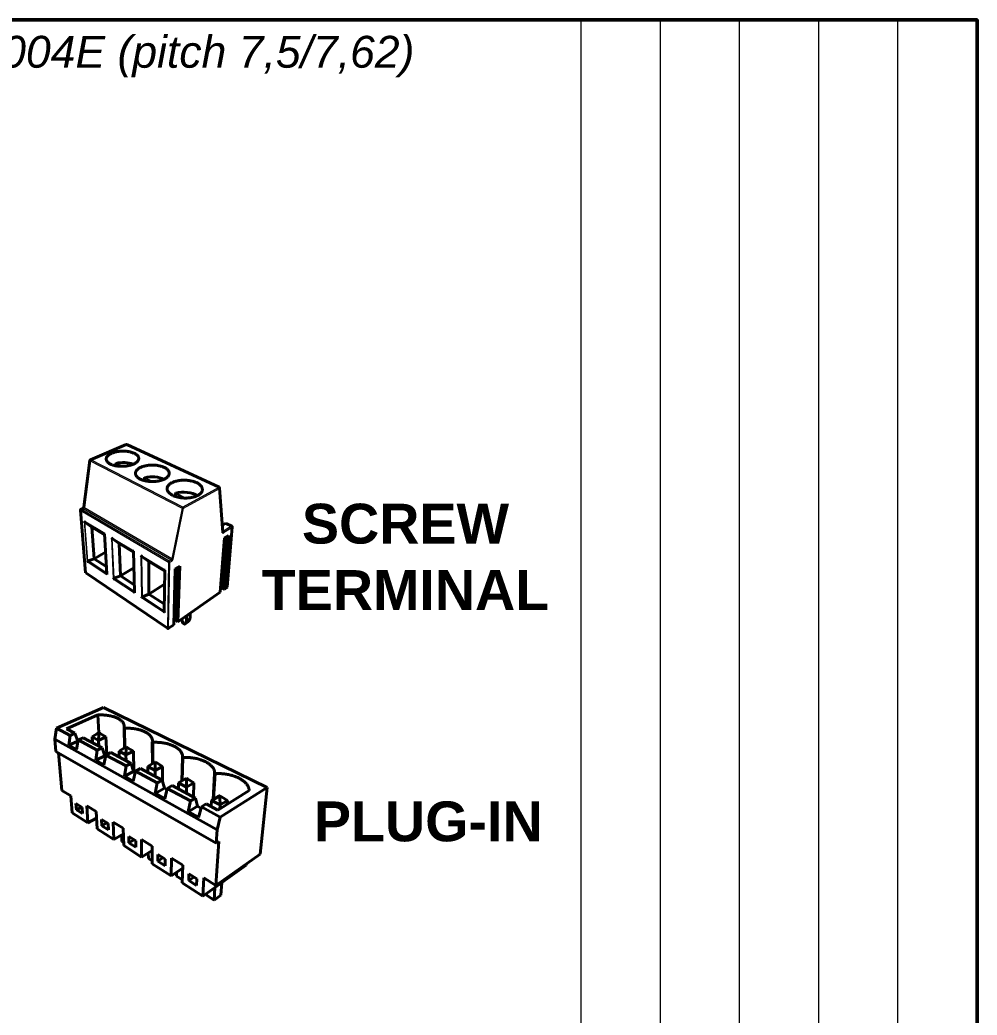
# Model space of a CAD drawing. Header units: millimetres. Extents: x 0 to 168, y 0 to 238.
# Drawn here: x 111.94 to 160, y 179.63 to 229.6 of the extents above; entities that cross this region are included whole.
import ezdxf
from ezdxf.enums import TextEntityAlignment as Align

# ---------------------------------------------------------------- set-up
doc = ezdxf.new("R2010")
doc.units = ezdxf.units.MM
doc.header["$LTSCALE"] = 0.8
doc.layers.get('0').update_dxf_attribs({"lineweight": 25})
for name, color, linetype, lineweight in [('AM_0', 7, 'Continuous', 30), ('Bordo_0', 7, 'Continuous', 50), ('Simboli(ISO)', 7, 'Continuous', 25), ('Spigoli tangenti visibili(ISO)', 7, 'Continuous', 18), ('Spigoli visibili(ISO)', 7, 'Continuous', 40)]:
    doc.layers.add(name, color=color, linetype=linetype, lineweight=lineweight)
doc.styles.add('Corrente-ISO', font='arial.ttf')
doc.styles.add('Federico-Quote', font='arial.ttf')
doc.styles.add('Gruppo1', font='arial.ttf')
doc.styles.add('Stile testo78', font='arial.ttf')
doc.styles.add('Stile testo79', font='arial.ttf')
doc.dimstyles.new('X.XXX$7', dxfattribs={"dimscale": 0.8, "dimtxt": 2.5, "dimasz": 2.5, "dimexe": 2, "dimexo": 0.5, "dimgap": 0.762, "dimtad": 1, "dimdec": 1, "dimrnd": 1e-08, "dimtxsty": 'Federico-Quote', "dimcen": 0.09, "dimdle": 10, "dimclrd": 8, "dimclre": 9, "dimclrt": 8, "dimadec": 1, "dimazin": 2, "dimtfac": 1, "dimtmove": 0, "dimatfit": 3, "dimfxl": 1, "dimtolj": 1, "dimlwd": 25, "dimlwe": 25, "dimarcsym": 0})

# ---------------------------------------------------------------- blocks, each defined once
blk = doc.blocks.new('Bordi Bordo di default')
at = {"layer": 'Bordo_0', "flags": 128}
blk.add_lwpolyline([(10, 10), (10, 287), (200, 287), (200, 10), (10, 10)], dxfattribs=at)
blk = doc.blocks.new('Cartigli Italtronic')
at = {"layer": 'AM_0', "lineweight": 15}
for p, q in [((284.7, 286.164), (259.86, 286.164)), ((259.86, 66.123), (259.86, 286.164)), ((264.828, 66.123), (264.828, 286.164)), ((269.796, 66.123), (269.796, 286.164)), ((274.764, 66.123), (274.764, 286.164)), ((279.732, 66.123), (279.732, 286.164)), ((284.7, 286.164), (284.7, 9.164))]:
    blk.add_line(p, q, dxfattribs=at)
at = {"layer": 'AM_0'}
for tag, p, height, style in [('DATA_CREAZIONE_001', (162.987, 61.189), 3.167, 'Gruppo1'), ('PROGETTISTA_001', (113.087, 53.982), 3.167, 'Gruppo1'), ('VERIFICATO_DA_001', (162.705, 53.982), 3.167, 'Gruppo1'), ('DESCRIZIONE_001', (196.83, 41.794), 3.167, 'Gruppo1'), ('NUMERO_DI_MAGAZZINO_001', (192.696, 33.75), 3.167, 'Gruppo1'), ('NUMERO_PARTE_001', (236.098, 14.252), 5.81, 'Stile testo78')]:
    blk.add_attdef(tag, p, '', height=height, dxfattribs=dict(at, style=style))
for tag, style, p in [('Sostituisce', 'Gruppo1', (239.056, 64.324)), ('Scala', 'Stile testo79', (239.169, 57.108))]:
    blk.add_attdef(tag, text='', height=3.167, dxfattribs=dict(at, style=style)).set_placement(p, align=Align.TOP_CENTER)

msp = doc.modelspace()

# ---------------------------------------------------------------- linework, layer by layer
at = {"layer": 'Spigoli tangenti visibili(ISO)'}
for p, q in [((115.494, 207.509), (117.289, 208.286)), ((117.274, 208.287), (117.289, 208.286)), ((117.289, 208.286), (117.306, 208.287)), ((117.289, 208.286), (121.922, 206.13)), ((115.152, 205.115), (115.465, 207.467)), ((115.455, 207.477), (115.465, 207.467)), ((115.465, 207.467), (120.095, 205.093)), ((115.494, 207.509), (115.479, 207.51)), ((120.127, 205.141), (115.494, 207.509)), ((116.749, 207.3), (116.754, 207.293)), ((116.757, 207.213), (116.754, 207.293)), ((116.767, 207.304), (117.003, 207.187)), ((117.069, 207.186), (116.782, 207.329)), ((118.189, 206.581), (118.195, 206.574)), ((118.196, 206.47), (118.195, 206.574)), ((118.21, 206.585), (118.532, 206.424)), ((118.601, 206.423), (118.225, 206.611)), ((121.922, 206.13), (120.127, 205.141)), ((120.161, 205.083), (121.954, 206.075)), ((121.939, 206.132), (121.922, 206.13)), ((121.954, 206.075), (121.965, 206.095)), ((121.954, 206.075), (122.114, 203.829)), ((119.748, 205.803), (119.755, 205.795)), ((119.752, 205.671), (119.755, 205.795)), ((119.772, 205.806), (120.194, 205.595)), ((120.266, 205.594), (119.788, 205.833)), ((114.985, 204.988), (114.994, 204.975)), ((114.994, 204.975), (119.403, 202.369)), ((115.245, 201.831), (114.994, 204.975)), ((115.023, 205.025), (115.007, 205.027)), ((115.023, 205.025), (115.124, 205.074)), ((119.436, 202.425), (115.023, 205.025)), ((115.124, 205.074), (115.108, 205.077)), ((115.124, 205.074), (119.537, 202.487)), ((115.143, 205.128), (115.152, 205.115)), ((119.569, 202.534), (115.152, 205.115)), ((120.095, 205.093), (119.569, 202.534)), ((119.632, 202.525), (120.161, 205.083)), ((115.161, 204.431), (115.317, 202.408)), ((116.197, 203.806), (115.161, 204.431)), ((116.188, 203.798), (115.186, 204.404)), ((115.354, 202.43), (115.204, 204.391)), ((122.114, 203.829), (122.595, 204.127)), ((122.565, 204.179), (122.12, 203.904)), ((122.274, 204.325), (122.565, 204.179)), ((122.595, 204.127), (122.332, 201.109)), ((122.581, 204.181), (122.565, 204.179)), ((122.595, 204.127), (122.604, 204.14)), ((116.31, 201.753), (116.197, 203.806)), ((116.533, 203.603), (116.631, 201.542)), ((117.653, 202.927), (116.533, 203.603)), ((117.642, 202.92), (116.558, 203.575)), ((116.67, 201.564), (116.577, 203.561)), ((117.701, 200.837), (117.653, 202.927)), ((115.317, 202.408), (116.31, 201.753)), ((116.297, 201.819), (115.362, 202.434)), ((118.016, 202.707), (118.047, 200.609)), ((119.231, 201.973), (118.016, 202.707)), ((119.218, 201.968), (118.042, 202.678)), ((118.089, 200.631), (118.061, 202.664)), ((119.403, 202.369), (119.347, 199.054)), ((119.407, 199.054), (119.468, 202.369)), ((119.537, 202.487), (119.436, 202.425)), ((119.468, 202.369), (119.57, 202.431)), ((119.203, 199.847), (119.231, 201.973)), ((116.631, 201.542), (117.701, 200.837)), ((117.689, 200.904), (116.679, 201.568)), ((118.047, 200.609), (119.203, 199.847)), ((119.191, 199.917), (118.098, 200.635)), ((120.408, 199.402), (120.225, 199.272)), ((120.297, 199.436), (120.481, 199.567)), ((120.482, 199.574), (120.299, 199.444))]:
    msp.add_line(p, q, dxfattribs=at)
at = {"layer": 'Spigoli tangenti visibili(ISO)', "flags": 128}
for points in [[(115.465, 207.467, -0.063143), (115.468, 207.48, -0.063143), (115.475, 207.492, -0.058566), (115.483, 207.501, -0.058566), (115.494, 207.509)], [(116.782, 207.329, -0.012407), (116.872, 207.35, -0.022979), (116.922, 207.357, -0.002296), (117.046, 207.369, -0.012207), (117.069, 207.371, -0.011962), (117.143, 207.372, -0.011842), (117.218, 207.37, -0.012775), (117.289, 207.365, -0.012204), (117.362, 207.356, -0.014516), (117.387, 207.351, -0.003221), (117.497, 207.327, -0.027744), (117.539, 207.315, -0.014807), (117.616, 207.286)], [(116.782, 207.329, 0.066252), (116.776, 207.325, 0.066252), (116.771, 207.319, 0.069749), (116.768, 207.312, 0.069749), (116.767, 207.304)], [(118.225, 206.611, 0.062226), (118.219, 206.606, 0.062226), (118.215, 206.6, 0.065663), (118.212, 206.593, 0.065663), (118.21, 206.585)], [(118.225, 206.611, -0.012426), (118.312, 206.631, -0.023093), (118.36, 206.639, -0.002295), (118.48, 206.652, -0.01225), (118.502, 206.654, -0.01165), (118.575, 206.657, -0.011688), (118.648, 206.656, -0.012074), (118.719, 206.652, -0.011752), (118.792, 206.644, -0.013194), (118.859, 206.633, -0.012459), (118.929, 206.619, -0.015217), (118.952, 206.612, -0.003497), (119.054, 206.581, -0.028994), (119.092, 206.566, -0.015508), (119.162, 206.532)], [(119.788, 205.833, -0.014251), (119.885, 205.857, -0.026255), (119.938, 205.866, -0.002989), (120.071, 205.879, -0.014015), (120.099, 205.881, -0.013155), (120.182, 205.883, -0.013227), (120.265, 205.88, -0.013659), (120.345, 205.873, -0.01326), (120.427, 205.861, -0.015071), (120.502, 205.845, -0.014131), (120.58, 205.825, -0.017684), (120.61, 205.815, -0.004677), (120.718, 205.773, -0.033424), (120.76, 205.753, -0.018084), (120.834, 205.708)], [(121.922, 206.13, -0.068901), (121.935, 206.12, -0.068901), (121.946, 206.107, -0.069985), (121.952, 206.092, -0.069985), (121.954, 206.075)], [(119.788, 205.833, 0.057844), (119.781, 205.828, 0.057844), (119.777, 205.821, 0.061192), (119.773, 205.814, 0.061192), (119.772, 205.806)], [(114.994, 204.975, -0.068625), (114.996, 204.99, -0.068625), (115.001, 205.004, -0.069175), (115.01, 205.016, -0.069175), (115.023, 205.025)], [(115.124, 205.074, 0.056916), (115.134, 205.082, 0.056916), (115.142, 205.091, 0.059174), (115.149, 205.103, 0.059174), (115.152, 205.115)], [(120.127, 205.141, 0.047356), (120.116, 205.132, 0.047356), (120.107, 205.121, 0.052088), (120.1, 205.108, 0.052088), (120.095, 205.093)], [(120.095, 205.093, 0.024009), (120.108, 205.087, 0.04007), (120.117, 205.085, 0.009464), (120.13, 205.083, 0.010754), (120.141, 205.081, 0.045584), (120.148, 205.081, 0.025518), (120.161, 205.083)], [(120.161, 205.083, 0.064818), (120.159, 205.1, 0.064818), (120.152, 205.116, 0.063757), (120.141, 205.13, 0.063757), (120.127, 205.141)], [(122.565, 204.179, -0.069276), (122.578, 204.169, -0.069276), (122.587, 204.157, -0.06752), (122.593, 204.142, -0.06752), (122.595, 204.127)], [(119.436, 202.425, 0.056156), (119.423, 202.414, 0.056156), (119.413, 202.4, 0.055645), (119.406, 202.385, 0.055645), (119.403, 202.369)], [(119.403, 202.369, 0.061731), (119.419, 202.363, 0.061731), (119.436, 202.361, 0.060755), (119.452, 202.363, 0.060755), (119.468, 202.369)], [(119.468, 202.369, 0.058573), (119.465, 202.385, 0.058573), (119.459, 202.4, 0.06006), (119.449, 202.414, 0.06006), (119.436, 202.425)], [(119.569, 202.534, -0.048304), (119.564, 202.52, -0.048304), (119.557, 202.507, -0.045849), (119.548, 202.496, -0.045849), (119.537, 202.487)], [(119.57, 202.431, 0.058876), (119.567, 202.448, 0.058876), (119.561, 202.463, 0.060367), (119.55, 202.476, 0.060367), (119.537, 202.487)], [(119.569, 202.534, 0.047851), (119.584, 202.527, 0.047851), (119.601, 202.523, 0.043848), (119.617, 202.523, 0.043848), (119.632, 202.525)], [(119.57, 202.431, 0.031358), (119.588, 202.445, 0.05216), (119.597, 202.455, 0.013998), (119.608, 202.471, 0.013059), (119.619, 202.488, 0.048597), (119.626, 202.502, 0.030287), (119.632, 202.525)]]:
    msp.add_lwpolyline(points, format="xyb", dxfattribs=at)
for points in [[(116.754, 207.293), (116.754, 207.295), (116.754, 207.296), (116.754, 207.297), (116.754, 207.298), (116.754, 207.299), (116.755, 207.3), (116.755, 207.301), (116.755, 207.302), (116.756, 207.302), (116.756, 207.303), (116.757, 207.304), (116.758, 207.304), (116.758, 207.305), (116.759, 207.305), (116.76, 207.305), (116.76, 207.306), (116.761, 207.306), (116.762, 207.306), (116.763, 207.306), (116.764, 207.306), (116.765, 207.305), (116.766, 207.305), (116.766, 207.305), (116.767, 207.304)], [(116.782, 207.329), (116.781, 207.33), (116.781, 207.33), (116.78, 207.33), (116.78, 207.331), (116.779, 207.331), (116.779, 207.331), (116.778, 207.331), (116.778, 207.331), (116.777, 207.332), (116.777, 207.332), (116.776, 207.332), (116.776, 207.332), (116.775, 207.332), (116.775, 207.332), (116.774, 207.332), (116.774, 207.332), (116.773, 207.332), (116.773, 207.333), (116.772, 207.333), (116.772, 207.332), (116.772, 207.332), (116.771, 207.332), (116.771, 207.332), (116.77, 207.332)], [(118.195, 206.574), (118.195, 206.575), (118.195, 206.576), (118.196, 206.577), (118.196, 206.578), (118.196, 206.579), (118.196, 206.58), (118.197, 206.581), (118.197, 206.582), (118.198, 206.583), (118.198, 206.584), (118.199, 206.584), (118.2, 206.585), (118.2, 206.585), (118.201, 206.586), (118.202, 206.586), (118.203, 206.586), (118.204, 206.586), (118.205, 206.586), (118.206, 206.586), (118.206, 206.586), (118.207, 206.586), (118.208, 206.585), (118.209, 206.585), (118.21, 206.585)], [(118.225, 206.611), (118.225, 206.611), (118.224, 206.611), (118.224, 206.612), (118.223, 206.612), (118.222, 206.612), (118.222, 206.612), (118.221, 206.613), (118.221, 206.613), (118.22, 206.613), (118.219, 206.613), (118.219, 206.614), (118.218, 206.614), (118.218, 206.614), (118.217, 206.614), (118.217, 206.614), (118.216, 206.614), (118.215, 206.614), (118.215, 206.614), (118.214, 206.614), (118.214, 206.614), (118.213, 206.614), (118.213, 206.614), (118.212, 206.614), (118.212, 206.614)], [(119.755, 205.795), (119.755, 205.796), (119.755, 205.797), (119.755, 205.799), (119.756, 205.8), (119.756, 205.801), (119.756, 205.802), (119.757, 205.803), (119.757, 205.803), (119.758, 205.804), (119.759, 205.805), (119.759, 205.806), (119.76, 205.806), (119.761, 205.807), (119.762, 205.807), (119.763, 205.807), (119.764, 205.807), (119.765, 205.807), (119.766, 205.807), (119.767, 205.807), (119.768, 205.807), (119.769, 205.807), (119.77, 205.807), (119.771, 205.806), (119.772, 205.806)], [(119.788, 205.833), (119.787, 205.833), (119.786, 205.833), (119.785, 205.834), (119.785, 205.834), (119.784, 205.835), (119.783, 205.835), (119.783, 205.835), (119.782, 205.835), (119.781, 205.836), (119.781, 205.836), (119.78, 205.836), (119.779, 205.836), (119.779, 205.836), (119.778, 205.837), (119.777, 205.837), (119.777, 205.837), (119.776, 205.837), (119.775, 205.837), (119.775, 205.837), (119.774, 205.837), (119.773, 205.837), (119.773, 205.836), (119.772, 205.836), (119.771, 205.836)]]:
    msp.add_lwpolyline(points, dxfattribs=at)
at = {"layer": 'Spigoli visibili(ISO)'}
for p, q in [((117.274, 208.287), (115.479, 207.51)), ((117.274, 208.287), (117.306, 208.287)), ((121.939, 206.132), (117.306, 208.287)), ((115.455, 207.477), (115.143, 205.128)), ((116.752, 207.214), (116.749, 207.3)), ((118.19, 206.472), (118.189, 206.581)), ((122.123, 203.867), (121.965, 206.095)), ((119.745, 205.673), (119.748, 205.803)), ((114.985, 204.988), (115.236, 201.844)), ((115.108, 205.077), (115.007, 205.027)), ((115.186, 204.404), (115.161, 204.431)), ((115.204, 204.391), (115.186, 204.404)), ((115.204, 204.391), (115.554, 204.137)), ((115.554, 204.137), (116.191, 203.752)), ((115.663, 202.549), (115.554, 204.137)), ((122.274, 204.325), (122.098, 204.218)), ((122.123, 203.867), (122.114, 203.829)), ((122.297, 204.324), (122.274, 204.325)), ((122.581, 204.181), (122.297, 204.324)), ((122.341, 201.122), (122.604, 204.14)), ((116.197, 203.806), (116.188, 203.798)), ((116.188, 203.798), (116.188, 203.798)), ((116.299, 201.788), (116.188, 203.798)), ((116.558, 203.575), (116.533, 203.603)), ((116.577, 203.561), (116.558, 203.575)), ((116.577, 203.561), (116.926, 203.306)), ((121.998, 200.874), (122.214, 203.594)), ((122.056, 201.109), (122.258, 203.622)), ((122.415, 203.72), (122.188, 201.007)), ((122.214, 203.594), (122.415, 203.72)), ((115.663, 202.549), (116.239, 202.869)), ((116.926, 203.306), (117.643, 202.872)), ((116.989, 201.689), (116.926, 203.306)), ((117.653, 202.927), (117.642, 202.92)), ((117.689, 200.876), (117.642, 202.92)), ((117.642, 202.92), (117.642, 202.92)), ((115.362, 202.434), (115.354, 202.43)), ((115.663, 202.549), (115.362, 202.434)), ((116.279, 202.149), (115.663, 202.549)), ((118.042, 202.678), (118.016, 202.707)), ((118.061, 202.664), (118.042, 202.678)), ((118.061, 202.664), (118.409, 202.408)), ((118.409, 202.408), (119.217, 201.919)), ((118.419, 200.762), (118.409, 202.408)), ((116.989, 201.689), (117.661, 202.088)), ((119.191, 199.891), (119.217, 201.967)), ((119.218, 201.968), (119.217, 201.967)), ((119.231, 201.973), (119.218, 201.968)), ((119.662, 199.234), (119.731, 202.033)), ((119.731, 202.033), (119.962, 202.178)), ((119.748, 199.5), (119.817, 202.087)), ((119.962, 202.178), (119.878, 199.385)), ((115.236, 201.844), (115.245, 201.831)), ((119.347, 199.054), (115.245, 201.831)), ((116.299, 201.788), (116.31, 201.753)), ((116.679, 201.568), (116.67, 201.564)), ((116.989, 201.689), (116.679, 201.568)), ((117.681, 201.24), (116.989, 201.689)), ((118.419, 200.762), (119.208, 201.267)), ((119.878, 199.385), (121.998, 200.874)), ((122.056, 201.109), (122.014, 201.08)), ((122.188, 201.007), (122.056, 201.109)), ((122.188, 201.007), (122.332, 201.109)), ((122.332, 201.109), (122.341, 201.122)), ((118.098, 200.635), (118.089, 200.631)), ((118.419, 200.762), (118.098, 200.635)), ((119.195, 200.258), (118.419, 200.762)), ((119.748, 199.5), (119.667, 199.444)), ((119.878, 199.385), (119.748, 199.5)), ((120.1, 199.355), (120.063, 199.515)), ((120.221, 199.267), (120.404, 199.397)), ((120.297, 199.436), (120.225, 199.272)), ((120.299, 199.444), (120.297, 199.436)), ((120.309, 199.688), (120.299, 199.444)), ((120.404, 199.397), (120.408, 199.402)), ((120.408, 199.402), (120.481, 199.567)), ((120.481, 199.567), (120.482, 199.574)), ((120.493, 199.817), (120.482, 199.574)), ((119.407, 199.054), (119.662, 199.234)), ((120.126, 199.317), (120.197, 199.27)), ((116.138, 195.073), (113.776, 194.042)), ((124.357, 191.055), (116.138, 195.073)), ((115.859, 194.707), (114.283, 194.01)), ((115.859, 194.707), (115.903, 193.807)), ((113.776, 194.042), (113.697, 193.486)), ((114.457, 193.672), (113.776, 194.042)), ((114.283, 194.01), (114.704, 193.783)), ((117.171, 194.049), (117.19, 194.04)), ((117.198, 193.056), (117.171, 194.049)), ((117.19, 194.04), (117.216, 193.065)), ((113.697, 193.486), (113.752, 192.875)), ((121.843, 188.936), (113.697, 193.486)), ((114.394, 193.18), (114.457, 193.672)), ((114.394, 193.18), (114.851, 193.39)), ((114.457, 193.672), (114.704, 193.783)), ((114.704, 193.783), (114.851, 193.39)), ((114.87, 193.447), (114.782, 192.964)), ((114.851, 193.39), (114.859, 193.386)), ((115.118, 193.561), (114.87, 193.447)), ((115.817, 192.932), (114.87, 193.447)), ((115.118, 193.561), (116.066, 193.051)), ((115.83, 193.773), (115.562, 193.601)), ((115.579, 193.313), (115.562, 193.601)), ((115.562, 193.601), (115.889, 193.428)), ((115.83, 193.773), (115.906, 193.808)), ((115.897, 193.737), (115.83, 193.773)), ((115.897, 193.737), (115.889, 193.428)), ((115.889, 193.428), (116.258, 193.601)), ((115.903, 193.139), (115.889, 193.428)), ((115.974, 193.773), (115.897, 193.737)), ((115.906, 193.808), (115.974, 193.773)), ((115.974, 193.773), (116.258, 193.601)), ((116.297, 192.711), (116.258, 193.601)), ((121.801, 188.262), (113.752, 192.875)), ((114.782, 192.964), (114.394, 193.18)), ((115.745, 192.428), (115.817, 192.932)), ((115.817, 192.932), (116.066, 193.051)), ((116.066, 193.051), (116.204, 192.652)), ((117.198, 193.056), (116.918, 192.882)), ((116.927, 192.588), (116.918, 192.882)), ((116.918, 192.882), (117.266, 192.697)), ((117.198, 193.056), (117.275, 193.094)), ((117.27, 193.019), (117.198, 193.056)), ((117.27, 193.019), (117.266, 192.697)), ((117.266, 192.697), (117.636, 192.882)), ((117.347, 193.056), (117.27, 193.019)), ((117.275, 193.094), (117.347, 193.056)), ((117.347, 193.056), (117.636, 192.882)), ((117.655, 191.861), (117.636, 192.882)), ((118.588, 193.339), (118.608, 193.329)), ((118.59, 192.25), (118.588, 193.339)), ((118.608, 193.329), (118.609, 192.262)), ((113.885, 192.799), (114.049, 190.916)), ((115.745, 192.428), (116.204, 192.652)), ((116.159, 192.198), (115.745, 192.428)), ((116.258, 192.693), (116.159, 192.198)), ((116.204, 192.652), (116.246, 192.63)), ((116.507, 192.814), (116.258, 192.693)), ((117.271, 192.142), (116.258, 192.693)), ((116.507, 192.814), (117.521, 192.269)), ((117.273, 192.402), (117.266, 192.697)), ((120.069, 191.386), (120.101, 192.582)), ((120.122, 192.571), (120.091, 191.399)), ((120.101, 192.582), (120.122, 192.571)), ((117.188, 191.625), (117.271, 192.142)), ((117.271, 192.142), (117.521, 192.269)), ((117.521, 192.269), (117.649, 191.865)), ((117.744, 191.885), (117.631, 191.379)), ((117.993, 192.015), (117.744, 191.885)), ((118.83, 191.295), (117.744, 191.885)), ((117.993, 192.015), (119.079, 191.431)), ((118.658, 192.292), (118.364, 192.114)), ((118.366, 191.815), (118.364, 192.114)), ((118.364, 192.114), (118.736, 191.917)), ((118.658, 192.292), (118.735, 192.332)), ((118.735, 192.252), (118.658, 192.292)), ((118.735, 192.332), (118.812, 192.292)), ((118.812, 192.292), (118.735, 192.252)), ((118.735, 192.252), (118.736, 191.917)), ((118.735, 191.616), (118.736, 191.917)), ((118.736, 191.917), (119.106, 192.114)), ((118.812, 192.292), (119.106, 192.114)), ((119.1, 191.359), (119.106, 192.114)), ((117.188, 191.625), (117.649, 191.865)), ((117.631, 191.379), (117.188, 191.625)), ((117.649, 191.865), (117.73, 191.821)), ((118.83, 191.295), (119.079, 191.431)), ((119.079, 191.431), (119.195, 191.022)), ((120.22, 191.475), (119.91, 191.293)), ((120.22, 191.475), (120.297, 191.517)), ((120.303, 191.431), (120.22, 191.475)), ((120.297, 191.517), (120.379, 191.475)), ((120.379, 191.475), (120.303, 191.431)), ((120.303, 191.431), (120.308, 191.082)), ((120.379, 191.475), (120.678, 191.293)), ((121.644, 190.459), (121.718, 191.771)), ((121.741, 191.76), (121.668, 190.474)), ((121.718, 191.771), (121.741, 191.76)), ((114.049, 190.916), (114.492, 190.643)), ((118.735, 190.765), (118.83, 191.295)), ((118.735, 190.765), (119.195, 191.022)), ((119.195, 191.022), (119.321, 190.953)), ((119.337, 191.019), (119.21, 190.5)), ((119.586, 191.159), (119.337, 191.019)), ((120.504, 190.385), (119.337, 191.019)), ((119.586, 191.159), (120.753, 190.532)), ((119.903, 190.989), (119.91, 191.293)), ((119.91, 191.293), (120.308, 191.082)), ((120.299, 190.776), (120.308, 191.082)), ((120.308, 191.082), (120.678, 191.293)), ((120.652, 190.586), (120.678, 191.293)), ((121.88, 189.926), (123.453, 190.903)), ((122.003, 189.57), (124.357, 191.055)), ((124.357, 191.055), (123.999, 187.715)), ((114.492, 190.643), (114.559, 189.794)), ((119.21, 190.5), (118.735, 190.765)), ((120.395, 189.841), (120.504, 190.385)), ((120.504, 190.385), (120.753, 190.532)), ((120.753, 190.532), (120.855, 190.117)), ((121.551, 190.103), (121.568, 190.413)), ((121.936, 190.636), (121.568, 190.413)), ((121.895, 190.598), (121.568, 190.413)), ((121.568, 190.413), (121.995, 190.187)), ((121.895, 190.598), (121.971, 190.644)), ((121.983, 190.552), (121.895, 190.598)), ((121.971, 190.644), (121.936, 190.636)), ((121.971, 190.644), (122.059, 190.598)), ((122.059, 190.598), (121.983, 190.552)), ((121.983, 190.552), (121.995, 190.187)), ((121.995, 190.187), (122.363, 190.413)), ((122.059, 190.598), (122.363, 190.413)), ((122.349, 190.218), (122.363, 190.413)), ((114.776, 189.947), (114.753, 190.256)), ((114.753, 190.256), (115.063, 190.063)), ((114.776, 189.947), (115.032, 190.082)), ((115.084, 189.753), (114.776, 189.947)), ((115.063, 190.063), (115.084, 189.753)), ((115.352, 189.289), (115.296, 190.146)), ((115.296, 190.146), (115.767, 189.855)), ((120.395, 189.841), (120.855, 190.117)), ((120.855, 190.117), (121.031, 190.021)), ((121.05, 190.088), (120.906, 189.556)), ((121.298, 190.239), (121.05, 190.088)), ((122.003, 189.57), (121.05, 190.088)), ((121.298, 190.239), (121.88, 189.926)), ((121.982, 189.99), (121.995, 190.187)), ((115.352, 189.289), (114.559, 189.794)), ((115.785, 189.528), (115.352, 189.289)), ((115.767, 189.855), (115.815, 188.994)), ((116.054, 189.141), (116.038, 189.455)), ((116.038, 189.455), (116.368, 189.25)), ((120.906, 189.556), (120.395, 189.841)), ((121.843, 188.936), (122.003, 189.57)), ((116.658, 188.457), (115.815, 188.994)), ((116.054, 189.141), (116.311, 189.285)), ((116.382, 188.935), (116.054, 189.141)), ((116.368, 189.25), (116.382, 188.935)), ((116.658, 188.457), (116.623, 189.327)), ((116.623, 189.327), (117.125, 189.017)), ((117.125, 189.017), (117.151, 188.143)), ((121.801, 188.262), (121.843, 188.936)), ((117.134, 188.734), (116.658, 188.457)), ((117.052, 188.686), (117.062, 188.346)), ((117.415, 188.284), (117.407, 188.603)), ((117.407, 188.603), (117.758, 188.384)), ((117.415, 188.284), (117.672, 188.437)), ((117.758, 188.384), (117.764, 188.064)), ((118.049, 187.571), (118.038, 188.453)), ((118.038, 188.453), (118.573, 188.123)), ((117.147, 188.293), (117.062, 188.346)), ((118.049, 187.571), (117.151, 188.143)), ((117.764, 188.064), (117.415, 188.284)), ((118.574, 187.896), (118.049, 187.571)), ((118.573, 188.123), (118.575, 187.235)), ((121.781, 186.142), (121.923, 188.343)), ((121.923, 188.343), (121.801, 188.262)), ((118.388, 187.781), (118.39, 187.505)), ((118.575, 187.388), (118.39, 187.505)), ((118.866, 187.37), (118.867, 187.693)), ((118.866, 187.37), (119.123, 187.534)), ((119.239, 187.135), (118.866, 187.37)), ((118.867, 187.693), (119.242, 187.459)), ((119.242, 187.459), (119.239, 187.135)), ((119.533, 186.625), (119.549, 187.52)), ((119.549, 187.52), (120.122, 187.167)), ((121.781, 186.142), (123.999, 187.715)), ((119.533, 186.625), (118.575, 187.235)), ((120.117, 187.012), (119.533, 186.625)), ((120.122, 187.167), (120.095, 186.267)), ((123.306, 187.167), (121.12, 185.614)), ((123.312, 187.228), (123.306, 187.167)), ((119.806, 186.806), (119.801, 186.611)), ((120.1, 186.421), (119.801, 186.611)), ((120.417, 186.393), (120.428, 186.721)), ((120.417, 186.393), (120.674, 186.568)), ((120.815, 186.142), (120.417, 186.393)), ((120.428, 186.721), (120.83, 186.47)), ((120.83, 186.47), (120.815, 186.142)), ((121.12, 185.614), (121.167, 186.522)), ((121.167, 186.522), (121.781, 186.142)), ((121.12, 185.614), (120.095, 186.267)), ((121.731, 186.048), (121.691, 185.413)), ((122.073, 186.291), (122.028, 185.658)), ((121.31, 185.749), (121.305, 185.658)), ((121.691, 185.413), (121.305, 185.658)), ((122.028, 185.658), (121.691, 185.413))]:
    msp.add_line(p, q, dxfattribs=at)
at = {"layer": 'Spigoli visibili(ISO)', "flags": 128}
for points in [[(116.482, 207.302, -0.03373), (116.42, 207.335, -0.048294), (116.381, 207.366, -0.013675), (116.33, 207.416, -0.035222), (116.312, 207.438, -0.051641), (116.291, 207.475, -0.051081), (116.278, 207.516, -0.057659), (116.274, 207.556, -0.058052), (116.279, 207.595, -0.047213), (116.294, 207.637, -0.048937), (116.316, 207.673, -0.031729), (116.351, 207.714, -0.035364), (116.387, 207.747, -0.021795), (116.439, 207.784, -0.025202), (116.487, 207.812, -0.01656), (116.552, 207.843, -0.018887), (116.612, 207.867, -0.013753), (116.687, 207.891, -0.015155), (116.757, 207.909, -0.012297), (116.838, 207.925, -0.013034), (116.916, 207.936, -0.011755), (117, 207.944, -0.011987), (117.082, 207.948, -0.011985), (117.165, 207.948, -0.01176), (117.248, 207.944, -0.013035), (117.326, 207.936, -0.012305), (117.408, 207.924, -0.015158), (117.479, 207.91, -0.013765), (117.555, 207.889, -0.018891), (117.616, 207.869, -0.016575), (117.683, 207.841, -0.025201), (117.732, 207.815, -0.02181), (117.785, 207.781, -0.035342), (117.822, 207.75, -0.031725), (117.859, 207.711, -0.04886), (117.882, 207.676, -0.047139), (117.899, 207.635, -0.057921), (117.907, 207.596, -0.057527), (117.905, 207.555, -0.050992), (117.894, 207.514, -0.051554), (117.875, 207.476, -0.035212), (117.844, 207.435, -0.038114), (117.81, 207.401, -0.02383), (117.759, 207.362, -0.02711), (117.712, 207.332, -0.017756), (117.647, 207.299, -0.020117), (117.587, 207.274, -0.014547), (117.51, 207.249, -0.015981), (117.438, 207.229, -0.012896), (117.354, 207.212, -0.013646), (117.274, 207.2, -0.012272), (117.187, 207.191, -0.012502), (117.101, 207.187, -0.012504), (117.015, 207.187, -0.012267), (116.927, 207.191, -0.013644), (116.846, 207.199, -0.012887), (116.761, 207.213, -0.015977), (116.731, 207.219, -0.00395), (116.61, 207.25, -0.030702), (116.565, 207.265, -0.016341), (116.482, 207.302)], [(115.455, 207.477, -0.064683), (115.457, 207.488, -0.064683), (115.463, 207.497, -0.064459), (115.47, 207.505, -0.064459), (115.479, 207.51)], [(117.98, 206.549, -0.028581), (117.915, 206.584, -0.04277), (117.875, 206.613, -0.010332), (117.818, 206.666, -0.029057), (117.799, 206.686, -0.042707), (117.774, 206.722, -0.041014), (117.754, 206.764, -0.051098), (117.744, 206.804, -0.051069), (117.742, 206.845, -0.048737), (117.748, 206.887, -0.049754), (117.762, 206.925, -0.037057), (117.786, 206.967, -0.039728), (117.814, 207.002, -0.026091), (117.854, 207.041, -0.029391), (117.894, 207.072, -0.019293), (117.95, 207.106, -0.021964), (118.001, 207.132, -0.0154), (118.068, 207.161, -0.017204), (118.129, 207.182, -0.013167), (118.204, 207.203, -0.014275), (118.274, 207.219, -0.011966), (118.353, 207.232, -0.012559), (118.43, 207.241, -0.011513), (118.512, 207.247, -0.011696), (118.592, 207.249, -0.01171), (118.672, 207.247, -0.011517), (118.754, 207.241, -0.012592), (118.831, 207.232, -0.011988), (118.91, 207.219, -0.014336), (118.98, 207.203, -0.013212), (119.055, 207.182, -0.017304), (119.116, 207.161, -0.015479), (119.182, 207.132, -0.022124), (119.233, 207.106, -0.01943), (119.288, 207.072, -0.029631), (119.328, 207.041, -0.026328), (119.369, 207.002, -0.040025), (119.396, 206.967, -0.037394), (119.42, 206.925, -0.049938), (119.433, 206.887, -0.048957), (119.439, 206.845, -0.050918), (119.437, 206.804, -0.050978), (119.426, 206.764, -0.04067), (119.406, 206.722, -0.042412), (119.38, 206.686, -0.028788), (119.342, 206.645, -0.03172), (119.304, 206.613, -0.020952), (119.25, 206.577, -0.023588), (119.199, 206.549, -0.016465), (119.132, 206.519, -0.018303), (119.069, 206.496, -0.01392), (118.992, 206.473, -0.015055), (118.92, 206.456, -0.012557), (118.838, 206.441, -0.013163), (118.758, 206.432, -0.012036), (118.673, 206.425, -0.012223), (118.589, 206.423, -0.012238), (118.505, 206.425, -0.012041), (118.419, 206.432, -0.0132), (118.34, 206.441, -0.012582), (118.257, 206.456, -0.015122), (118.229, 206.463, -0.00351), (118.109, 206.496, -0.028878), (118.063, 206.512, -0.015405), (117.98, 206.549)], [(119.606, 205.731, -0.02544), (119.537, 205.768, -0.039212), (119.495, 205.798, -0.008435), (119.43, 205.855, -0.025532), (119.41, 205.875, -0.03702), (119.381, 205.913, -0.034874), (119.356, 205.957, -0.045606), (119.34, 205.998, -0.044946), (119.333, 206.042, -0.047673), (119.333, 206.085, -0.048236), (119.342, 206.127, -0.040314), (119.359, 206.17, -0.042219), (119.382, 206.208, -0.029895), (119.416, 206.25, -0.032832), (119.452, 206.284, -0.022083), (119.502, 206.321, -0.024875), (119.548, 206.35, -0.017267), (119.611, 206.381, -0.019343), (119.668, 206.405, -0.014385), (119.74, 206.43, -0.01576), (119.807, 206.448, -0.012701), (119.885, 206.465, -0.01353), (119.959, 206.477, -0.011835), (120.041, 206.485, -0.012242), (120.12, 206.49, -0.011613), (120.203, 206.491, -0.011663), (120.285, 206.488, -0.011989), (120.365, 206.482, -0.011693), (120.447, 206.471, -0.013031), (120.523, 206.457, -0.01234), (120.602, 206.439, -0.014924), (120.67, 206.419, -0.013731), (120.743, 206.393, -0.01802), (120.802, 206.367, -0.01617), (120.867, 206.334, -0.022866), (120.916, 206.304, -0.020264), (120.968, 206.265, -0.030062), (121.005, 206.231, -0.027037), (121.043, 206.189, -0.039337), (121.068, 206.15, -0.036982), (121.088, 206.106, -0.047244), (121.1, 206.065, -0.0463), (121.103, 206.021, -0.047192), (121.098, 205.978, -0.047412), (121.086, 205.936, -0.038357), (121.063, 205.893, -0.040088), (121.036, 205.855, -0.028164), (120.997, 205.814, -0.03082), (120.956, 205.781, -0.02105), (120.901, 205.744, -0.023464), (120.849, 205.716, -0.016752), (120.781, 205.685, -0.018491), (120.717, 205.663, -0.014219), (120.64, 205.64, -0.015332), (120.567, 205.624, -0.012807), (120.483, 205.61, -0.013433), (120.403, 205.601, -0.012199), (120.316, 205.595, -0.012435), (120.232, 205.594, -0.01227), (120.146, 205.598, -0.012155), (120.06, 205.605, -0.013029), (119.978, 205.616, -0.012544), (119.894, 205.632, -0.014614), (119.866, 205.639, -0.003263), (119.741, 205.675, -0.027742), (119.693, 205.692, -0.01485), (119.606, 205.731)], [(121.939, 206.132, -0.066684), (121.949, 206.126, -0.066684), (121.957, 206.117, -0.066746), (121.962, 206.106, -0.066746), (121.965, 206.095)], [(114.985, 204.988, -0.07504), (114.985, 205, -0.07504), (114.99, 205.011, -0.075104), (114.997, 205.021, -0.075104), (115.007, 205.027)], [(122.581, 204.181, -0.074734), (122.591, 204.174, -0.074734), (122.599, 204.164, -0.074539), (122.603, 204.153, -0.074539), (122.604, 204.14)], [(115.317, 202.408, -0.002283), (115.325, 202.413, -0.002283), (115.333, 202.418, -0.002811), (115.344, 202.424, -0.002811), (115.354, 202.43)], [(116.631, 201.542, 0.001375), (116.64, 201.547, 0.001375), (116.649, 201.552, 0.001666), (116.66, 201.558, 0.001666), (116.67, 201.564)], [(117.689, 200.876, 0.029283), (117.69, 200.866, 0.029283), (117.692, 200.856, 0.031727), (117.696, 200.846, 0.031727), (117.701, 200.837)], [(118.047, 200.609, 0.005142), (118.057, 200.613, 0.005142), (118.067, 200.618, 0.006114), (118.078, 200.624, 0.006114), (118.089, 200.631)], [(119.191, 199.891, 0.031087), (119.192, 199.88, 0.031087), (119.194, 199.869, 0.033979), (119.198, 199.858, 0.033979), (119.203, 199.847)], [(119.347, 199.054, 0.070113), (119.361, 199.048, 0.070113), (119.377, 199.046, 0.069099), (119.393, 199.048, 0.069099), (119.407, 199.054)], [(120.126, 199.317, -0.044575), (120.117, 199.324, -0.044575), (120.109, 199.333, -0.044484), (120.103, 199.344, -0.044484), (120.1, 199.355)], [(120.225, 199.272, -0.098751), (120.221, 199.267, -0.098751), (120.214, 199.264, -0.13579), (120.205, 199.265, -0.13579), (120.197, 199.27)], [(115.859, 194.707, -0.010616), (116, 194.71, -0.019322), (116.078, 194.707, -0.001695), (116.262, 194.693, -0.01046), (116.292, 194.69, -0.011988), (116.39, 194.675, -0.01126), (116.494, 194.655, -0.013889), (116.584, 194.633, -0.012711), (116.68, 194.603, -0.016881), (116.758, 194.574, -0.0151), (116.843, 194.537, -0.021472), (116.908, 194.502, -0.018974), (116.978, 194.456, -0.028235), (117.029, 194.416, -0.025251), (117.082, 194.364, -0.03706), (117.118, 194.318, -0.034538), (117.15, 194.264, -0.045144), (117.163, 194.231, -0.021542), (117.18, 194.158, -0.06887), (117.183, 194.115, -0.044916), (117.171, 194.049)], [(117.19, 194.04, -0.009834), (117.323, 194.043, -0.018094), (117.395, 194.041, -0.001457), (117.572, 194.029, -0.009725), (117.598, 194.027, -0.010696), (117.693, 194.014, -0.010228), (117.793, 193.997, -0.011926), (117.882, 193.977, -0.011169), (117.975, 193.952, -0.013814), (118.055, 193.926, -0.012682), (118.141, 193.893, -0.016615), (118.211, 193.861, -0.015003), (118.286, 193.822, -0.020669), (118.345, 193.785, -0.018522), (118.407, 193.739, -0.026266), (118.453, 193.698, -0.023764), (118.499, 193.647, -0.033118), (118.532, 193.601, -0.030875), (118.562, 193.548, -0.039279), (118.573, 193.518, -0.017269), (118.592, 193.445, -0.061786), (118.595, 193.404, -0.039106), (118.588, 193.339)], [(118.608, 193.329, -0.010085), (118.745, 193.333, -0.018575), (118.82, 193.331, -0.001529), (119.002, 193.318, -0.00998), (119.03, 193.316, -0.010787), (119.13, 193.302, -0.010382), (119.233, 193.284, -0.011873), (119.327, 193.263, -0.011199), (119.425, 193.236, -0.013556), (119.51, 193.208, -0.012541), (119.6, 193.173, -0.016047), (119.675, 193.139, -0.014601), (119.755, 193.097, -0.019633), (119.818, 193.057, -0.017693), (119.885, 193.009, -0.024578), (119.936, 192.964, -0.022247), (119.987, 192.911, -0.03076), (120.025, 192.862, -0.028494), (120.059, 192.805, -0.036839), (120.072, 192.773, -0.015746), (120.097, 192.695, -0.059396), (120.103, 192.652, -0.036873), (120.101, 192.582)], [(120.122, 192.571, -0.010349), (120.264, 192.575, -0.019081), (120.341, 192.573, -0.001607), (120.53, 192.559, -0.010247), (120.559, 192.557, -0.010874), (120.664, 192.542, -0.010536), (120.772, 192.522, -0.01181), (120.87, 192.5, -0.011221), (120.973, 192.471, -0.013287), (121.063, 192.441, -0.012388), (121.159, 192.404, -0.01548), (121.239, 192.367, -0.014193), (121.324, 192.322, -0.018627), (121.393, 192.28, -0.016887), (121.465, 192.228, -0.022969), (121.521, 192.181, -0.020822), (121.578, 192.123, -0.028501), (121.62, 192.071, -0.026266), (121.659, 192.01, -0.034357), (121.675, 191.977, -0.014173), (121.706, 191.892, -0.056701), (121.716, 191.847, -0.034538), (121.718, 191.771)], [(121.741, 191.76, -0.009743), (121.876, 191.764, -0.018117), (121.949, 191.763, -0.001427), (122.13, 191.751, -0.009667), (122.157, 191.749, -0.009948), (122.259, 191.736, -0.009763), (122.362, 191.719, -0.010505), (122.46, 191.698, -0.010146), (122.56, 191.673, -0.011417), (122.652, 191.646, -0.010855), (122.747, 191.613, -0.01277), (122.83, 191.579, -0.01196), (122.918, 191.539, -0.014689), (122.993, 191.5, -0.013577), (123.071, 191.453, -0.017328), (123.135, 191.409, -0.015874), (123.202, 191.356, -0.020826), (123.254, 191.308, -0.019056), (123.307, 191.25, -0.025152), (123.348, 191.198, -0.023253), (123.386, 191.138, -0.029782), (123.401, 191.107, -0.011106), (123.435, 191.021, -0.050419), (123.446, 190.978, -0.029937), (123.453, 190.903)]]:
    msp.add_lwpolyline(points, format="xyb", dxfattribs=at)
for points in [[(116.77, 207.332), (116.877, 207.355), (116.988, 207.37), (117.102, 207.377), (117.216, 207.375), (117.327, 207.366), (117.434, 207.348), (117.535, 207.323), (117.626, 207.29)], [(116.749, 207.3), (116.754, 207.32), (116.77, 207.332)], [(118.189, 206.581), (118.195, 206.601), (118.212, 206.614)], [(118.212, 206.614), (118.331, 206.64), (118.458, 206.657), (118.587, 206.662), (118.717, 206.657), (118.844, 206.642), (118.964, 206.616), (119.075, 206.581), (119.173, 206.537)], [(119.771, 205.836), (119.905, 205.867), (120.048, 205.885), (120.195, 205.889), (120.341, 205.879), (120.484, 205.856), (120.618, 205.821), (120.74, 205.773), (120.846, 205.714)], [(119.748, 205.803), (119.754, 205.824), (119.771, 205.836)], [(115.108, 205.077), (115.13, 205.097), (115.143, 205.128)]]:
    msp.add_lwpolyline(points, dxfattribs=at)

# ---------------------------------------------------------------- block references
at = {"xscale": 0.8, "yscale": 0.8, "zscale": 0.8}
for name, p in [('Bordi Bordo di default', (0, 0)), ('Cartigli Italtronic', (-67.76, 0.669))]:
    msp.add_blockref(name, p, dxfattribs=at)

# ---------------------------------------------------------------- texts
at = {"layer": 'Simboli(ISO)', "color": 7, "style": 'Corrente-ISO'}
for s, insert, char_height, width, attachment_point in [('{\\fArial|b0|i1;\\H1.6000;* For the enclosure Modulbox ONE use adapter plug-in P05000003E (pitch 5/5,08) and P05000004E (pitch 7,5/7,62)}', (74.224, 228.799), 1.6, 131.84958, 2), ('{\\fArial|b1|i0|c0|p34;SCREW\\PTERMINAL}', (131.3, 202.642), 2, 14.4375, 5), ('{\\fArial|b1|i0;\\H2.0000;PLUG-IN}', (132.444, 189.347), 2, 11.4878, 5)]:
    msp.add_mtext(s, dxfattribs=dict(at, insert=insert, char_height=char_height, width=width, attachment_point=attachment_point))

# ---------------------------------------------------------------- leaders
at = {"layer": 'Simboli(ISO)', "color": 8, "linetype": 'Continuous', "lineweight": 25, "true_color": 0x808080, "annotation_type": 0, "has_hookline": 1, "hookline_direction": 0, "text_width": 0.776}
msp.add_leader([(89.812, 160.134), (109.052, 202.493), (111.052, 202.493)], dimstyle='X.XXX$7', override={"dimtad": 0}, dxfattribs=at)

doc.saveas('drawing.dxf')
